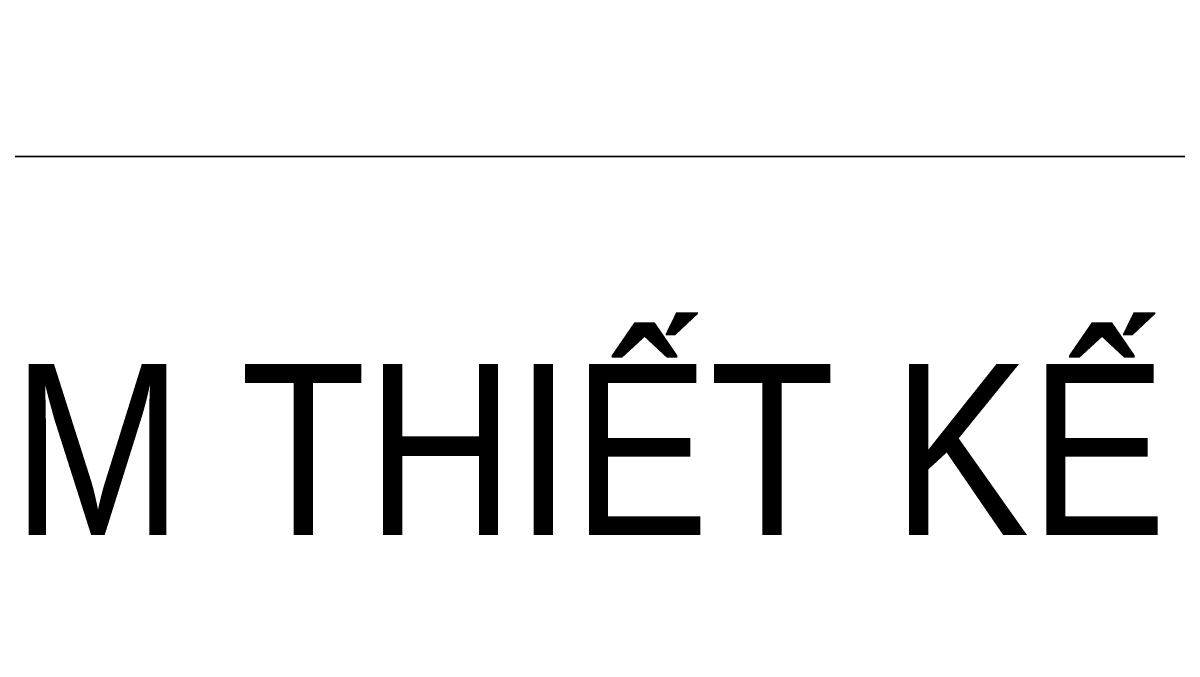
# Model space of a CAD drawing. Extents: x -192823 to 24985, y 78808 to 102574.
# Drawn here: x -92102 to -91541, y 93771 to 94078 of the extents above; entities that cross this region are included whole.
import ezdxf
from ezdxf.enums import TextEntityAlignment as Align

# ---------------------------------------------------------------- set-up
doc = ezdxf.new("R2010")
doc.units = 0
doc.header["$LTSCALE"] = 5
doc.header["$MEASUREMENT"] = 0
doc.layers.get('0').update_dxf_attribs({"linetype": 'CONTINUOUS', "lineweight": 25})
for name, color, linetype, lineweight in [('Khungten_LCDI', 7, 'CONTINUOUS', 25), ('LC Net thay', 7, 'CONTINUOUS', 25), ('LC Text1', 3, 'CONTINUOUS', 20)]:
    doc.layers.add(name, color=color, linetype=linetype, lineweight=lineweight)
doc.styles.add('Khungten', font='', dxfattribs={"width": 0.9, "height": 5000})
doc.styles.add('Title', font='', dxfattribs={"width": 0.8})
doc.styles.get('Khungten').set_extended_font_data('.VnAvantH')
doc.styles.get('Title').set_extended_font_data('.VnBlackH')

# ---------------------------------------------------------------- blocks, each defined once
blk = doc.blocks.new('ha tang Nui Beo')
at = {"layer": 'Khungten_LCDI', "color": 9, "lineweight": 15}
for points in [[(36750.03, 446.32), (40450, 446.32), (40450, 2437.22), (36750.03, 2437.22)], [(36750.02, -1521.88), (40450, -1521.88), (40450, 446.32), (36750.02, 446.32)]]:
    blk.add_lwpolyline(points, close=True, dxfattribs=at)
at = {"color": 7, "style": 'Khungten', "width": 0.9}
blk.add_text('chñ nhiÖm thiÕt kÕ - chief of design', height=140, dxfattribs=at).set_placement((38565.57, 136.38), align=Align.CENTER)
at = {"color": 7, "style": 'Khungten', "width": 0.8}
for tag, p in [('REVISION', (39498.75, -10746.3)), ('NGAYHT', (39546.07, -11609.37))]:
    blk.add_attdef(tag, text='', height=200, dxfattribs=at).set_placement(p, align=Align.CENTER)
at = {"layer": 'LC Text1', "style": 'Title', "width": 1.485915}
for tag, p, p2 in [('TENBANVE1', (36912.66, -8885.76), (40339.14, -8885.76)), ('TENBANVE2', (36912.66, -9562.47), (40339.14, -9562.47))]:
    blk.add_attdef(tag, text='', height=250, dxfattribs=at).set_placement(p, p2, align=Align.FIT)
at = {"layer": 'LC Text1', "style": 'Title', "width": 0.7}
blk.add_attdef('SOBANVE', text='', height=250, dxfattribs=at).set_placement((39561.98, -13896.18), align=Align.CENTER)

msp = doc.modelspace()

# ---------------------------------------------------------------- block references
at = {"layer": 'LC Net thay', "xscale": 0.5939393785367624, "yscale": 0.5939393785367624, "zscale": 0.5939393785367624}
msp.add_blockref('ha tang Nui Beo', (-114490.89, 93748.19), dxfattribs=at)

doc.saveas('drawing.dxf')
